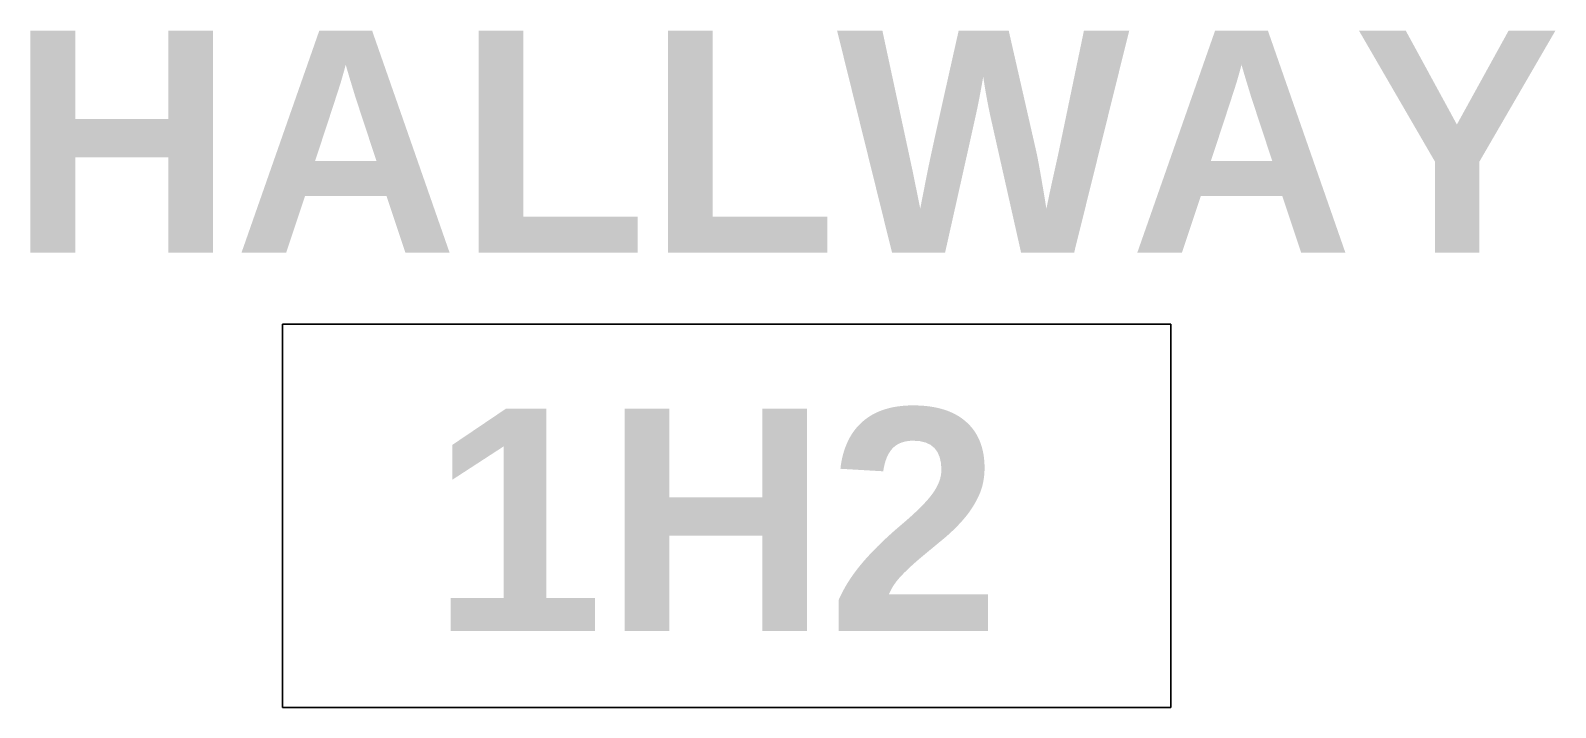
# Model space of a CAD drawing. Header units: inches. Extents: x -4688 to 1542, y -3558 to 978.
# Drawn here: x -129.72 to -98.82, y 134.64 to 148.35 of the extents above; entities that cross this region are included whole.
import ezdxf

# ---------------------------------------------------------------- set-up
doc = ezdxf.new("R2010")
doc.units = ezdxf.units.IN
doc.header["$MEASUREMENT"] = 0
doc.layers.add('A-AREA-IDEN', color=2, linetype='Continuous', lineweight=9)
doc.styles.add('Swis721 Lt BT_B', font='', dxfattribs={"height": 4.5})
doc.styles.get('Swis721 Lt BT_B').set_extended_font_data('Swis721 Lt BT', bold=True)

# ---------------------------------------------------------------- blocks, each defined once
blk = doc.blocks.new('Room Tag - Room Name and Number-3379422-1st Floor Power _ Signal')
at = {"layer": 'A-AREA-IDEN'}
for p, q in [((-0.18806, -0.16357), (-0.18806, -0.00182)), ((-0.18806, -0.00182), (0.18694, -0.00182)), ((0.18694, -0.00182), (-0.18806, -0.00182)), ((-0.18806, -0.00182), (-0.18806, -0.16357)), ((0.18694, -0.00182), (0.18694, -0.16357)), ((0.18694, -0.16357), (0.18694, -0.00182)), ((0.18694, -0.16357), (-0.18806, -0.16357)), ((-0.18806, -0.16357), (0.18694, -0.16357))]:
    blk.add_line(p, q, dxfattribs=at)

msp = doc.modelspace()

# ---------------------------------------------------------------- block references
at = {"layer": 'A-AREA-IDEN', "xscale": 47.99999999999997, "yscale": 47.99999999999997, "zscale": 47.99999999999997}
msp.add_blockref('Room Tag - Room Name and Number-3379422-1st Floor Power _ Signal', (-115.587, 142.493), dxfattribs=at)

# ---------------------------------------------------------------- texts
at = {"layer": 'A-AREA-IDEN', "char_height": 4.5, "attachment_point": 1, "style": 'Swis721 Lt BT_B'}
for s, insert, width in [('HALLWAY', (-130.142, 148.351), 35.148), ('1H2', (-121.601, 140.692), 14.0895)]:
    msp.add_mtext(s, dxfattribs=dict(at, insert=insert, width=width))

doc.saveas('drawing.dxf')
